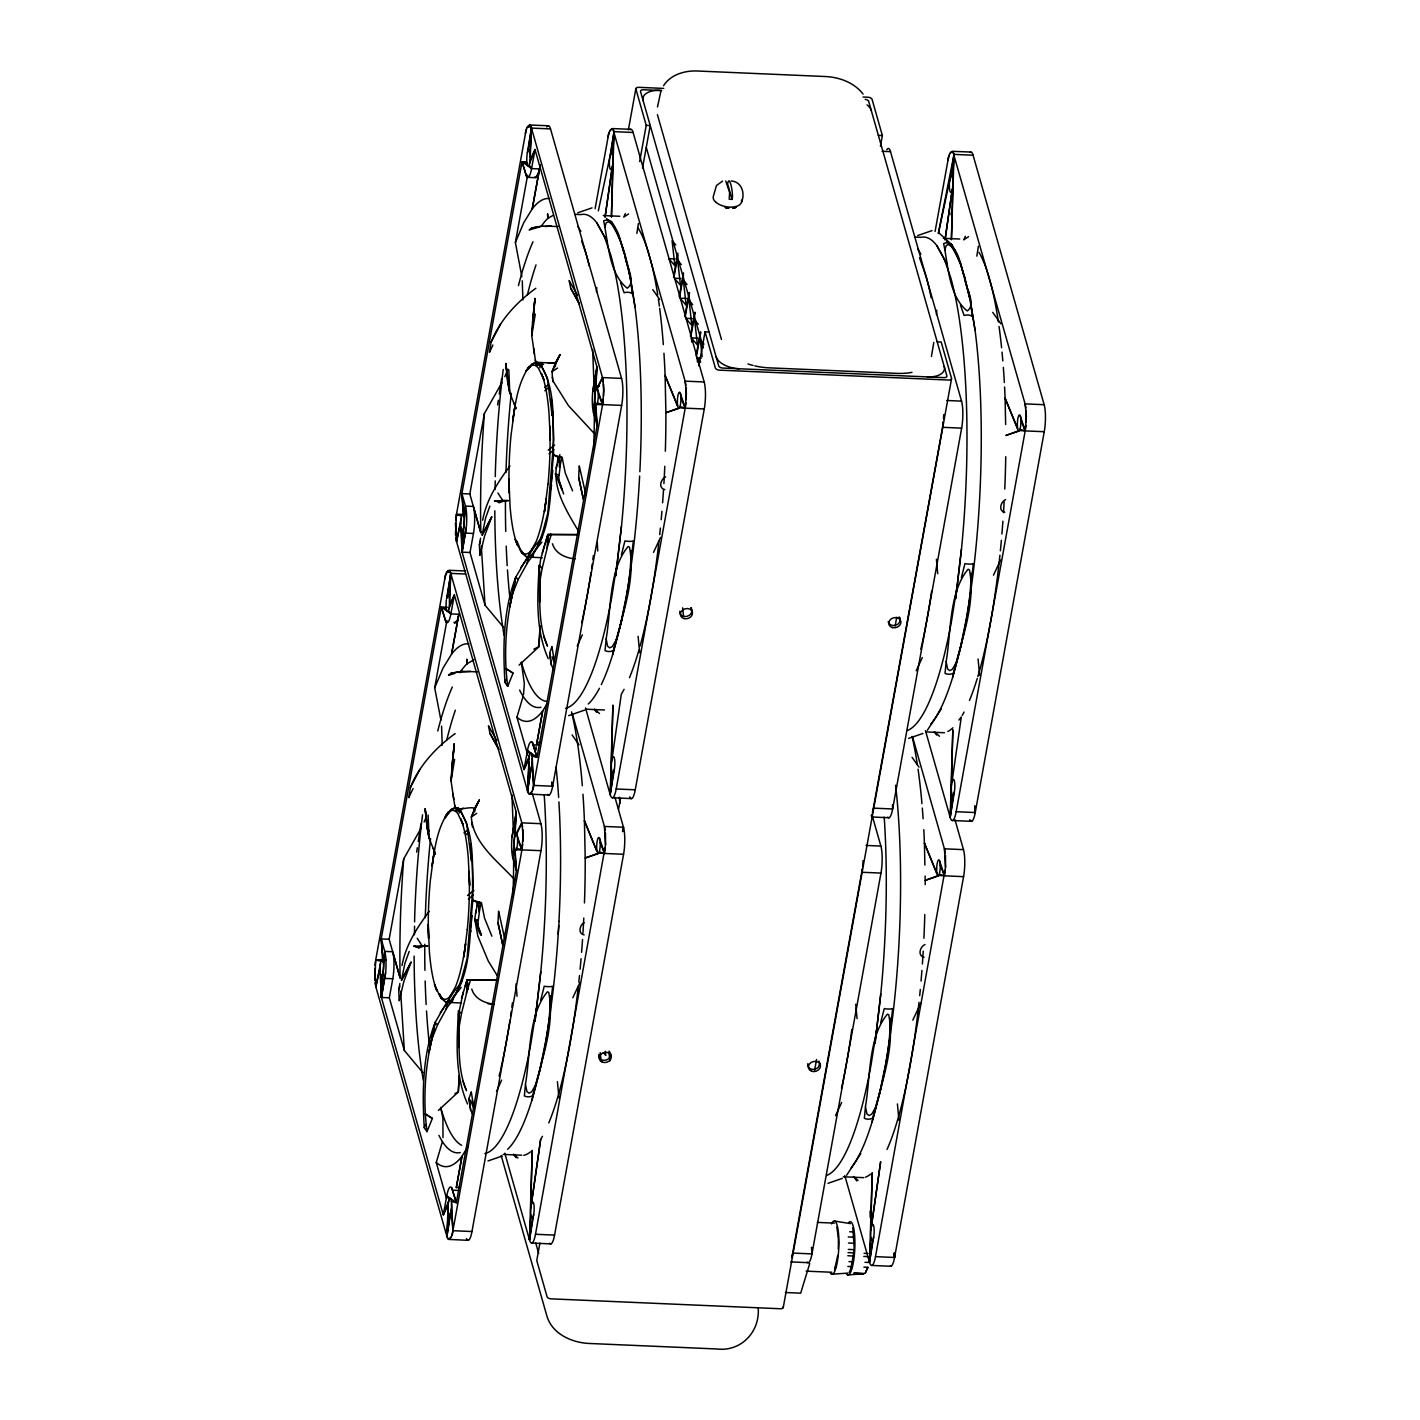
<?xml version="1.0" encoding="UTF-8"?>
<svg xmlns="http://www.w3.org/2000/svg" width="1420" height="1420" viewBox="0 0 1420 1420"><rect width="100%" height="100%" fill="white"/><g stroke="black" fill="none" stroke-linecap="round" stroke-linejoin="round"><path stroke-width="1.5" d="M463.257 992.101L458.642 1013.898A89.336 19.046 -87.5 0 0 459.033 1023.341C459.192 1045.83 457.542 1069.508 466.47 1090.702M578.188 534.595L547.854 534.506L540.647 559.231L539.334 568.603A89.336 19.046 -87.5 0 0 539.724 578.029C539.866 600.518 538.233 624.214 547.161 645.408M525.453 1084.294C530.476 1055.326 528.116 1014.625 547.428 991.817L548.741 992.385C555.397 1026.145 540.789 1062.284 532.855 1095.459A7.331 5.289 15.7 0 1 524.37 1095.956L525.453 1084.294L526.944 1091.572L529.057 1093.169L531.719 1091.767L535.802 1084.738M606.145 638.982C611.168 610.032 608.807 569.313 628.119 546.522L629.433 547.091C636.071 580.833 621.481 616.99 613.547 650.165A7.331 5.289 15.7 0 1 605.044 650.662L606.145 638.982L607.618 646.26L609.748 647.875L612.41 646.473L616.493 639.426M865.454 1106.659C870.478 1077.691 868.117 1036.99 887.429 1014.182L888.742 1014.75C895.399 1048.51 880.79 1084.667 872.856 1117.842A7.331 5.289 15.7 0 1 864.372 1118.321L865.454 1106.659L866.928 1113.937L869.058 1115.534L871.72 1114.15L875.803 1107.103M946.128 661.72C951.151 632.77 948.791 592.051 968.103 569.26L969.416 569.828C976.072 603.571 961.464 639.728 953.53 672.903A7.331 5.289 15.7 0 1 945.045 673.399L946.128 661.72L947.619 668.997L949.731 670.613L952.394 669.21L956.476 662.164M446.288 608.31L441.336 607.068L381.199 938.922L383.364 962.636A8.13 1.739 -87.5 0 0 382.583 959.884L382.051 959.601A8.13 1.739 -87.5 0 0 380.968 961.375L380.524 963.275A8.13 1.739 -87.5 0 0 380.045 968.12L380.045 970.606M414.427 934.733L414.551 926.177M414.604 921.917L414.658 917.639A247.364 52.753 -87.5 0 1 422.556 814.76M525.986 161.933L522.028 161.756L461.891 493.627L464.038 517.324A8.13 1.739 -87.5 0 0 463.257 514.572L462.725 514.306A8.13 1.739 -87.5 0 0 461.66 516.081L461.216 517.963A8.13 1.739 -87.5 0 0 460.737 522.808L460.737 525.311M495.118 489.438L495.225 480.883M495.296 476.605L495.349 472.328A247.364 52.753 -87.5 0 1 503.23 369.466M531.595 1203.752A8.13 1.739 -87.5 0 1 534.115 1206.414A8.13 1.739 -87.5 0 1 532.535 1217.934A8.13 1.739 -87.5 0 1 530.672 1210.479L532.216 1150.378L529.5 1239.908A19.525 4.171 -87.5 0 0 535.5 1234.282L605.523 844.882L604.423 826.44L572.509 714.384M611.434 216.763L614.043 131.652C611.967 124.001 607.742 133.924 608.044 137.296L595.104 208.687M612.286 758.44A8.13 1.739 -87.5 0 1 614.807 761.12A8.13 1.739 -87.5 0 1 613.227 772.64A8.13 1.739 -87.5 0 1 611.346 765.167L612.908 705.083L610.192 794.614A19.525 4.171 -87.5 0 0 616.191 788.987L685.203 408.161L686.392 393.482L685.115 381.146L612.961 129.149M838.457 1242.695L838.279 1249.103M850.58 1270.35L854.308 1249.671L852.834 1227.75M871.596 1226.117A8.13 1.739 -87.5 0 1 874.116 1228.797A8.13 1.739 -87.5 0 1 872.537 1240.317A8.13 1.739 -87.5 0 1 870.673 1232.844L872.217 1172.76L869.501 1262.274A19.525 4.171 -87.5 0 0 875.501 1256.647L945.525 867.247L944.424 848.805L912.51 736.749M951.418 239.501L954.027 154.389C951.95 146.739 947.744 156.661 948.028 160.034L935.088 231.424M952.944 151.887L1025.098 403.883L1026.394 416.22L1025.187 430.899L956.175 811.725A19.525 4.171 -87.5 0 1 950.175 817.352L952.838 730.04M611.434 216.887L612.89 161.099A8.13 1.739 -87.5 0 0 612.038 153.839A8.13 1.739 -87.5 0 0 610.067 156.023L598.335 210.87M951.435 239.625L952.873 183.837A8.13 1.739 -87.5 0 0 952.021 176.577A8.13 1.739 -87.5 0 0 950.069 178.76L938.442 232.986M952.838 729.969L951.347 787.905A8.13 1.739 -87.5 0 0 953.21 795.378A8.13 1.739 -87.5 0 0 954.79 783.858A8.13 1.739 -87.5 0 0 952.27 781.178M374.738 968.422L375.839 986.865L446.909 1236.341C448.986 1244.009 453.211 1234.069 452.909 1230.714L521.921 849.888L523.11 835.208L521.832 822.872L450.761 573.396C448.667 565.728 444.46 575.668 444.762 579.023L375.75 959.849L374.773 980.226M455.429 523.128L456.53 541.553L527.583 791.047C529.678 798.697 533.884 788.774 533.601 785.402L602.595 404.576L603.802 389.914L602.506 377.578L531.453 128.084C529.358 120.434 525.151 130.356 525.435 133.711L456.441 514.537L455.465 534.932M522.933 841.314L522.879 829.511M603.606 396.002L603.571 384.199M605.523 844.882L605.488 833.078M686.215 399.588L686.179 387.767M943.732 414.675L943.59 418.74L943.75 415.687M945.525 867.247L945.489 855.443M1026.198 422.326L1026.163 410.504M442.223 745.251L441.584 726.117M421.403 827.647L403.724 858.851A261.688 55.806 -87.5 0 0 400.12 978.007L389.151 939.277L381.199 938.922L384.749 951.4L383.471 963.683A8.13 1.739 -87.5 0 1 382.37 974.777A8.13 1.739 -87.5 0 1 380.116 971.759L381.394 997.461L443.324 1214.863L446.767 1195.818L456.335 1202.669L451.684 1187.688A19.525 4.171 -87.5 0 0 446.767 1195.818L449.252 1199.456A8.13 1.739 -87.5 0 1 451.382 1201.427L456.335 1202.669L516.472 870.797L512.904 858.337L514.2 846.036A8.13 1.739 -87.5 0 1 515.034 835.67L516.276 812.275L454.347 594.873L448.667 609.553A8.13 1.739 -87.5 0 0 449.43 605.346L450.761 573.396L449.678 570.893M447.992 1238.843L446.909 1236.341L448.223 1204.373A8.13 1.739 -87.5 0 1 448.986 1200.166L443.324 1214.863L448.223 1204.373M522.915 299.957L522.276 280.823M502.094 382.353L484.397 413.539A261.688 55.806 -87.5 0 0 480.812 532.713L469.825 493.965L461.891 493.627L465.441 506.106L464.162 518.389A8.13 1.739 -87.5 0 1 463.062 529.482A8.13 1.739 -87.5 0 1 460.808 526.465L462.086 552.149L524.015 769.569L527.459 750.523L537.009 757.357L532.376 742.376A19.525 4.171 -87.5 0 0 527.459 750.523L529.926 754.162A8.13 1.739 -87.5 0 1 532.074 756.115L537.009 757.357L597.145 425.503L593.596 413.025L594.873 400.742A8.13 1.739 -87.5 0 1 595.726 390.376L596.95 366.981L535.02 149.561L529.358 164.258A8.13 1.739 -87.5 0 0 530.121 160.052L531.453 128.084L530.352 125.581M528.684 793.549L527.583 791.047L528.914 759.079A8.13 1.739 -87.5 0 1 529.678 754.872L524.015 769.569L528.914 759.079M454.595 759.469L451.045 780.893A89.336 19.046 -87.5 0 0 451.88 767.474L454.276 743.778L451.045 780.893L453.779 799.389M535.287 314.175L531.737 335.599A89.336 19.046 -87.5 0 0 532.571 322.18L534.967 298.484L531.737 335.599L534.452 354.095M439.277 993.84L440.768 997.514L445.614 1001.97L448.862 1002.431C472.984 976.765 468.689 933.331 472.896 900.28C471.334 869.998 476.942 833.753 458.145 808.015L454.897 807.554L451.578 809.489L448.258 813.784M517.004 541.18L521.442 552.22L526.305 556.675L529.553 557.137C553.676 531.453 549.38 488.018 553.587 454.986C552.025 424.686 557.616 388.459 538.837 362.721L535.588 362.26L532.251 364.195L528.932 368.472M863.076 860.626L862.685 866.679M550.428 995.828C549.966 1031.293 541.481 1066.065 531.932 1100.056A247.364 52.753 -87.5 0 1 507.597 1149.312M631.119 550.516C630.658 585.998 622.173 620.771 612.606 654.762A247.364 52.753 -87.5 0 1 601.281 684.635M890.429 1018.193C889.967 1053.676 881.483 1088.43 871.933 1122.421A247.364 52.753 -87.5 0 1 851.219 1167.755M971.102 573.254C970.641 608.736 962.156 643.509 952.607 677.5A247.364 52.753 -87.5 0 1 930.686 724.253M382.619 974.067L381.394 997.461L389.328 997.798L404.345 1050.481L422.911 1072.704M463.31 528.755L462.086 552.149L470.02 552.504L485.019 605.186L503.603 627.391M449.412 598.122L450.761 573.396L465.582 574.035M451.382 1201.427L451.56 1203.628A8.13 1.739 -87.5 0 1 451.4 1208.651L446.909 1236.341L448.258 1211.597M530.104 152.827L531.453 128.084L550.516 128.918L621.569 378.394A19.525 4.171 -87.5 0 1 621.658 405.41L552.646 786.236A19.525 4.171 -87.5 0 1 547.729 794.366M532.074 756.115L532.251 758.333A8.13 1.739 -87.5 0 1 532.092 763.339L527.583 791.047L528.932 766.303M530.849 1215.165L529.5 1239.908L504.81 1153.217M612.694 156.395L614.043 131.652L633.107 132.486L704.178 381.962A19.525 4.171 -87.5 0 1 704.267 408.978L635.255 789.804A19.525 4.171 -87.5 0 1 629.77 796.904M611.541 769.871L610.192 794.614L585.501 707.923M870.851 1237.548L869.501 1262.274L844.811 1175.6M952.678 179.133L954.027 154.389L973.091 155.224L1044.161 404.7A19.525 4.171 -87.5 0 1 1044.25 431.715L975.238 812.542A19.525 4.171 -87.5 0 1 969.754 819.642M951.524 792.609L950.175 817.352L925.485 730.661M458.571 1010.685L458.962 1047.552L459.228 1026.376L461.482 1013.525L458.571 1010.685C456.654 1041.801 454.613 1074.745 467.535 1103.979M459.317 1075.331L458.323 1091.98L438.407 1110.405M539.245 565.373L539.635 602.257L539.902 581.082L542.174 568.231L539.245 565.373C537.346 596.506 535.304 629.45 548.226 658.685M540.292 625.634L539.014 646.668L519.099 665.11M497.976 922.663L502.662 944.584L497.976 922.663A234.353 49.984 -87.5 0 0 498.58 911.178L504.721 938.691M578.668 477.368L583.354 499.29L578.668 477.368A234.353 49.984 -87.5 0 0 579.253 465.884L586.016 495.403M384.749 951.4L381.394 997.461L385.601 972.842A19.525 4.171 -87.5 0 0 384.749 951.4L392.701 951.737L400.12 978.007M465.441 506.106L462.086 552.149L466.292 527.548A19.525 4.171 -87.5 0 0 465.441 506.106L473.375 506.443L480.812 532.713M459.086 1076.555L458.323 1091.98L454.897 1093.631M516.276 812.275L512.904 858.337A19.525 4.171 -87.5 0 1 512.052 836.877L516.276 812.275L512.052 836.877M538.854 644.005L539.76 631.243M596.95 366.981L593.596 413.025A19.525 4.171 -87.5 0 1 592.743 391.583L596.95 366.981L592.743 391.583M558.184 934.182L559.107 921.385M491.87 936.17L484.575 918.225L481.433 902.712L472.896 900.28C487.486 905.605 471.369 925.396 481.398 935.23L474.706 919.237L476.126 910.238M572.562 490.876L565.249 472.931L562.125 457.417L553.587 454.986L558.433 457.258L560.297 465.653L558.61 478.966L563.616 493.947M442.987 1137.597L442.916 1118.108L440.626 1107.387A240.85 51.368 -87.5 0 0 461.66 1145.301M523.519 694.469L524.335 683.57L521.317 662.075A240.85 51.368 -87.5 0 0 546.327 701.32M596.471 291.899L596.791 287.532M636.852 233.412L638.414 223.455M936.455 314.636L936.774 310.27M976.836 256.15L978.398 246.192M853.775 1256.096L847.793 1255.724M451.88 767.474L454.276 743.778M532.571 322.18L534.967 298.484M933.792 342.433L931.431 356.455M604.796 227.36L606.269 222.674L608.346 221.822C620.398 227.466 620.256 244.737 624.96 255.334C624.977 264.333 637.012 281.267 627.267 288.224C608.63 273.226 608.452 243.193 603.642 220.845A7.331 6.816 -31.3 0 1 612.144 222.319L615.197 227.803M944.779 250.097L946.252 245.411L948.347 244.559C960.381 250.204 960.24 267.475 964.943 278.071C964.961 287.071 977.013 304.004 967.251 310.962C948.613 295.964 948.436 265.93 943.625 243.583A7.331 6.816 -31.3 0 1 952.145 245.056L955.181 250.559M471.972 856.562L473.108 885.086L467.109 958.464L461.961 977.634L456.885 991.976L452.199 1000.496L445.898 1002.254L440.768 997.514L442.525 999.13L439.65 993.964M552.664 411.25L553.8 439.792L547.8 513.153L542.653 532.34L537.559 546.664L532.873 555.202L526.589 556.959L521.442 552.22L523.217 553.835L521.3 550.374M540.789 971.67L535.038 1021.086L540.789 971.67A247.364 52.753 -87.5 0 0 544.197 794.703M551.031 1000.709L552.664 986.208A7.331 2.183 6.4 0 1 544.25 986.208L540.683 1000.248M621.463 526.376L615.712 575.774L621.463 526.376A247.364 52.753 -87.5 0 0 610.671 254.712L604.174 236.075L596.915 222.993A247.364 52.753 -87.5 0 0 580.833 214.597L574.674 214.331M631.705 555.397L633.356 540.913A7.331 2.183 6.4 0 1 624.942 540.896L621.374 554.954M880.773 994.035L875.022 1043.451L880.773 994.035A247.364 52.753 -87.5 0 0 884.198 817.068M891.032 1023.074L892.665 1008.573A7.331 2.183 6.4 0 1 884.252 1008.573L880.684 1022.631M961.464 549.114L955.695 598.512L961.464 549.114A247.364 52.753 -87.5 0 0 950.654 277.45L944.158 258.813L936.898 245.731A247.364 52.753 -87.5 0 0 920.817 237.335L914.657 237.069M971.706 578.135L973.339 563.651A7.331 2.183 6.4 0 1 964.925 563.634L961.358 577.691M612.588 164.826L612.73 163.62M530.832 1207.941L530.973 1206.751M611.523 762.647L611.665 761.439M952.571 187.564L952.713 186.357M870.833 1230.323L870.975 1229.117M951.506 785.384L951.648 784.177M579.147 532.322C567.467 512.371 552.007 489.101 556.8 464.943M472.168 915.581L469.612 935.443L470.943 930.615M552.841 470.286L550.303 490.148L551.617 485.32M852.941 1261.865L848.965 1261.581M732.01 199.386C733.856 195.41 729.507 172.796 727.608 183.908L732.01 199.386L729.223 199.226L729.596 192.321L725.744 180.997M374.986 965.405L375.75 959.849L382.051 959.601M455.678 520.11L456.441 514.537L462.725 514.306M522.684 844.314L521.921 849.888L515.087 849.852A8.13 1.739 -87.5 0 1 514.306 847.101L516.472 870.797L515.087 849.852M603.358 399.02L602.595 404.576L595.779 404.558A8.13 1.739 -87.5 0 1 594.998 401.789L597.145 425.503L595.779 404.558M605.275 847.882L604.512 853.455L597.447 852.994M685.966 402.588L685.203 408.161L678.139 407.682M862.419 868.543L791.845 1257.605L792.91 1253.079L811.974 1253.895L880.968 873.087A19.525 4.171 -87.5 0 0 880.879 846.072L872.448 816.465M945.276 870.265L944.513 875.821L937.448 875.359M1025.95 425.325L1025.187 430.899L1018.122 430.42M605.062 217.118L612.41 165.945L605.097 216.869M540.629 1139.514L531.151 1205.633L540.629 1139.514A247.364 52.753 -87.5 0 0 542.458 1136.319M945.045 239.856L952.394 188.682L945.081 239.607M447.548 595.619L450.761 573.396L446.572 598.761A8.13 1.739 -87.5 0 1 448.631 595.37A8.13 1.739 -87.5 0 1 449.59 602.826M528.222 150.325L531.453 128.084L527.264 153.466A8.13 1.739 -87.5 0 1 529.305 150.076A8.13 1.739 -87.5 0 1 530.281 157.531M432.692 1036.99L437.52 1024.885L435.106 1022.435C422.379 1055.77 422.184 1092.477 424.243 1127.64L424.793 1128.509A234.353 49.984 -87.5 0 0 427.029 1131.651C422.805 1099.08 425.006 1065.728 433.135 1033.955A89.336 19.046 -87.5 0 1 435.106 1022.435C443.306 1008.644 450.477 994.586 461.252 982.906M513.365 591.678L518.193 579.591L515.779 577.123C503.07 610.458 502.875 647.165 504.934 682.346L505.484 683.215A234.353 49.984 -87.5 0 0 507.721 686.339C503.497 653.768 505.697 620.433 513.809 588.643A89.336 19.046 -87.5 0 1 515.779 577.123C523.998 563.332 531.151 549.274 541.943 537.612M446.909 1236.341L450.122 1214.118M610.831 153.892L614.043 131.652L609.872 157.034A8.13 1.739 -87.5 0 0 609.712 167.507A8.13 1.739 -87.5 0 0 611.967 167.826M527.583 791.047L530.814 768.806M532.713 1217.685L529.5 1239.908L533.689 1214.544M613.404 772.391L610.192 794.614L614.381 769.232M950.814 176.63L954.027 154.389L938.318 233.608M837.764 1255.404L834.569 1269.657L835.847 1266.036M872.714 1240.051L869.501 1262.274L873.691 1236.909M953.388 795.129L950.175 817.352L954.364 791.969M416.646 852.106L417.302 847.758M418.261 841.492L420.941 823.831M497.621 404.948L498.313 400.28M499.272 393.997L501.633 378.536M598.778 1054.403L598.796 1057.048A6.159 5.059 -15.9 0 0 606.251 1059.994A6.159 5.059 -15.9 0 0 610.511 1053.338M536.476 1008.182L531.098 1042.191A247.364 52.753 -87.5 0 1 484.877 1153.608M617.167 562.87L611.772 596.879A247.364 52.753 -87.5 0 1 565.568 708.314M862.33 869.572L861.904 872.253L880.968 873.087M876.477 1030.547L871.099 1064.556A247.364 52.753 -87.5 0 1 826.564 1175.476M957.151 585.608L951.773 619.617A247.364 52.753 -87.5 0 1 907.238 730.554M849.213 1272.391L851.876 1266.64L847.864 1266.462M867.886 1267.332L865.206 1273.154L867.886 1267.332L863.875 1267.155M413.078 788.526L408.783 797.614A234.353 49.984 -87.5 0 1 410.38 787.532C419.113 765.646 436.117 747.328 455.146 733.59M492.9 345.042L489.474 352.32A234.353 49.984 -87.5 0 1 491.072 342.238C499.787 320.352 516.791 302.016 535.837 288.278M385.601 972.842L381.394 997.461L380.773 975.132M466.292 527.548L462.086 552.149L461.464 529.837M389.151 939.277L403.724 858.851M440.91 720.064L434.697 687.83L446.909 620.451M469.825 493.965L484.397 413.539M521.868 276.722L515.389 242.536L527.601 175.157M446.395 599.879A8.13 1.739 -87.5 0 0 447.069 611.061L441.336 607.068L445.969 622.049A19.525 4.171 -87.5 0 0 450.885 613.901L454.347 594.873L449.43 605.346M526.962 163.016L522.028 161.756L526.66 176.737A19.525 4.171 -87.5 0 0 531.577 168.607L535.02 149.561L530.121 160.052M389.328 997.798L392.79 978.753A19.525 4.171 -87.5 0 0 393.145 953.619M450.885 613.901L448.418 610.28A8.13 1.739 -87.5 0 1 447.318 611.292L450.885 613.901L458.837 614.256L451.578 654.087L442.987 668.181L434.697 687.83M470.02 552.504L473.464 533.458A19.525 4.171 -87.5 0 0 473.818 508.324M540.292 164.72L532.269 208.793L523.66 222.869L515.389 242.536M531.577 168.607L529.11 164.968A8.13 1.739 -87.5 0 1 528.009 165.998L531.577 168.607L539.529 168.945L532.269 208.793A261.688 55.806 -87.5 0 1 549.629 198.534M628.368 129.948L635.876 88.537M639.657 161.56L646.224 125.35L636 89.424A3.621 1.917 10.3 0 1 639.355 87.365L663.726 88.413M456.335 1187.51L461.961 1156.324L468.422 1145.763M536.653 744.275L542.653 711.029L546.948 703.983M642.514 168.128L650.218 125.528L646.224 125.35M657.495 106.961L661.081 90.312M466.47 1238.63A19.525 4.171 -87.5 0 0 471.972 1231.531L540.984 850.704A19.525 4.171 -87.5 0 0 540.896 823.689L532.465 794.099M673.559 277.024L677.908 253.079M673.967 277.095L677.908 255.334M679.186 296.78L683.535 272.835M679.594 296.851L683.535 275.089M684.813 316.536L689.161 292.591M685.221 316.607L689.57 292.68M690.439 336.291L694.788 312.347M691.238 334.197L695.197 312.435M696.066 356.047L700.415 332.102M696.865 353.953L700.823 332.191M539.919 1243.121L536.76 1260.534L547.002 1296.46A3.621 1.917 10.3 0 0 551.634 1298.874L779.775 1308.725A3.621 1.917 10.3 0 0 783.148 1306.666M618.534 809.276L620.504 798.413M698.871 365.898L705.048 331.818L709.059 331.996M741.559 202.101C745.251 193.51 741.95 181.76 731.229 180.961M549.647 1243.245A19.525 4.171 -87.5 0 0 554.563 1235.098L623.575 854.272A19.525 4.171 -87.5 0 0 623.486 827.256L614.984 797.419M880.435 146.207L882.37 135.557L872.146 99.631A3.621 1.917 10.3 0 0 867.496 97.217L863.058 97.021M951.009 214.633L951.79 210.284M758.227 1307.891C760.055 1332.138 740.814 1352.035 716.621 1348.965L589.193 1343.462C572.047 1342.734 552.611 1334.161 547.073 1316.642L501.171 1155.525M814.601 1070.396L816.571 1059.497M895.115 626.042L896.694 617.327M783.254 1307.554L951.542 378.838M886.808 149.721A19.525 4.171 -87.5 0 1 890.5 151.656L961.553 401.132A19.525 4.171 -87.5 0 1 961.642 428.148L892.647 808.974A19.525 4.171 -87.5 0 1 887.731 817.103M954.985 819.784L963.488 849.639A19.525 4.171 -87.5 0 1 963.577 876.655L894.564 1257.481A19.525 4.171 -87.5 0 1 890.269 1266.178M458.837 614.256L451.578 654.087A261.688 55.806 -87.5 0 1 468.937 643.828M536.156 746.672L535.393 750.86L535.908 748.447M536.92 742.482L542.653 711.029A261.688 55.806 -87.5 0 1 516.933 717.224L527.743 755.156M456.246 1187.777L461.961 1156.324A261.688 55.806 -87.5 0 1 436.26 1162.519L446.466 1198.338M455.731 537.452L456.53 541.553L461.216 517.963M375.04 982.746L375.839 986.865L380.524 963.275M622.634 831.552L623.486 827.256L604.423 826.44L605.222 830.54M480.563 538.198L479.41 544.818A234.353 49.984 -87.5 0 0 479.924 555.415L484.61 535.908L491.746 516.88L482.143 535.056L485.604 517.981L489.882 506.141M399.872 983.51L398.736 990.13A234.353 49.984 -87.5 0 0 399.233 1000.727L403.937 981.202L411.072 962.192L401.469 980.35L404.913 963.275L409.208 951.435M556.196 468.298L558.433 457.258L562.125 457.417M475.505 913.61L477.759 902.552L481.433 902.712M515.779 577.123L509.585 607.139L513.809 588.643M435.106 1022.435L428.893 1052.433L433.135 1033.955M619.741 628.172L626.078 597.5A247.364 52.753 -87.5 0 0 639.639 476.002M539.05 1073.484L545.386 1042.795A247.364 52.753 -87.5 0 0 558.717 925.609M612.038 759.309L611.842 760.321L621.303 694.22A247.364 52.753 -87.5 0 0 624.072 689.321M959.725 650.91L966.061 620.238A247.364 52.753 -87.5 0 0 975.043 330.043L970.517 301.803M879.051 1095.85L885.388 1065.178A247.364 52.753 -87.5 0 0 895.612 785.26M952.039 782.047L951.826 783.059L961.305 716.958L958.89 720.064M523.11 696.332L516.933 717.224M442.419 1141.644L436.26 1162.519M557.545 461.269L558.415 457.329L560.119 465.6M476.872 906.563L477.741 902.641L479.019 908.818L477.741 902.641M542.174 568.231L547.25 547.942L547.818 534.612L548.617 542.298L547.854 534.506L577.976 534.648M461.482 1013.525L466.577 993.237L467.162 979.8L497.515 979.889M456.53 541.553L460.737 522.808M375.839 986.865L380.045 968.12M622.546 831.428L623.486 827.256M525.435 133.711L526.5 129.202M444.762 579.023L445.827 574.496M608.044 137.296L609.109 132.77M532.535 789.928L533.601 785.402L532.251 758.333M451.844 1235.222L452.909 1230.714L451.56 1203.628M948.028 160.034L949.093 155.508M507.721 686.339L513.064 673.115L505.91 668.589L513.064 673.115M427.029 1131.651L432.372 1118.41L425.219 1113.883L432.372 1118.41M530.512 551.155L526.838 563.935L518.193 579.591M449.82 996.467L446.146 1009.23L437.52 1024.885M612.606 654.762L622.137 618.605M531.932 1100.056L541.446 1063.899M952.607 677.5L962.121 641.343M871.933 1122.421L881.447 1086.282M539.014 171.376L535.872 177.748L527.281 177.322M458.341 616.67C457.737 618.481 456.778 624.569 453.921 622.386M479.41 544.818L480.51 540.736M398.736 990.13L399.836 986.048M482.676 520.199C486.368 499.858 497.763 482.267 509.957 465.991M402.002 965.511C405.676 945.152 417.089 927.562 429.266 911.285M542.209 553.019L547.854 534.506M461.518 998.313L467.162 979.8L497.284 979.942M809.737 1263.516L800.685 1293.176L785.402 1292.502M557.439 368.082L552.043 371.685A89.336 19.046 -87.5 0 0 554.759 364.336L559.995 354.734L552.043 371.685L552.593 379.175M476.747 813.376L471.351 816.979A89.336 19.046 -87.5 0 0 474.085 809.648L479.303 800.046L471.351 816.979C472.896 843.32 498.526 861.762 514.839 879.885M465.139 985.959L467.127 979.906L468.138 989.527L467.162 979.8M595.726 390.376L602.506 377.578L621.569 378.394M515.034 835.67L521.832 822.872L540.896 823.689M850.598 1270.261L851.858 1266.729M554.581 662.821L551.918 646.49A234.353 49.984 -87.5 0 1 549.647 653.182L551.368 664.879L553.711 669.867M473.907 1108.132L471.245 1091.803A234.353 49.984 -87.5 0 1 468.973 1098.494L470.677 1110.174L473.02 1115.161M504.934 682.346L506.248 679.204M424.243 1127.64L425.574 1124.498M504.846 376.673L507.969 369.236M424.154 821.967L426.515 816.393M582.324 634.829L577.212 646.082M653.502 552.433L660.566 537.346M501.633 1080.123L496.538 1091.394M572.828 997.727L579.892 982.658M922.308 657.566L916.219 670.737M993.485 575.171L1000.567 560.083M841.634 1102.506L835.546 1115.676M912.811 1020.11L920.87 1003.106M542.476 535.766L537.559 546.664L539.422 544.375M461.802 981.06L456.885 991.976L458.731 989.687M596.258 389.098A8.13 1.739 -87.5 0 1 597.341 388.867L602.506 377.578L603.305 381.678M515.566 834.41A8.13 1.739 -87.5 0 1 516.649 834.161L521.832 822.872L522.631 826.972M482.143 535.056L491.746 516.88M401.469 980.35L411.072 962.192M871.259 815.701L871.898 814.388M491.072 342.238L500.514 324.15M410.38 787.532L419.823 769.445M554.759 364.336L559.995 354.734M474.085 809.648L479.303 800.046M537.843 175.192L536.529 177.358L534.612 177.092M609.712 131.048L612.34 128.581L630.746 129.309M457.151 620.504L454.542 622.954M531.914 791.65L529.287 794.117L549.007 795.022M949.714 153.786L952.323 151.319L970.747 152.046M451.24 1236.962L448.613 1239.411L468.316 1240.334M663.53 85.75C670.755 74.337 685.31 70.29 698.161 71.035L825.588 76.538C839.628 77.248 854.308 82.644 863.076 94.093M528.187 369.306L531.471 364.265L536.973 362.366L542.103 367.105L547.357 378.093L552.185 415.776L551.333 398.612M445.312 817.955L450.779 809.56L456.281 807.66L461.429 812.4L466.665 823.387L471.493 861.07L470.659 843.906M927.331 730.288L941.424 708.686M846.657 1175.227L860.751 1153.626M534.097 551.723L541.854 542.103M520.927 567.45L529.465 555.575L533.139 555.735M440.236 1012.762L448.773 1000.869L452.465 1001.029L453.406 997.018L461.163 987.397M625.386 213.568L623.717 217.118L628.581 213.941M965.369 236.306L963.701 239.856L968.564 236.678M508.005 500.426L494.533 500.887L499.733 502.059A89.336 19.046 -87.5 0 1 501.934 500.585L508.378 500.745M427.331 945.738L413.841 946.181L419.042 947.371A89.336 19.046 -87.5 0 1 421.243 945.897L427.686 946.039M547.57 536.795L550.783 534.08M549.061 453.867L553.995 449.749M468.369 899.179L473.304 895.061M544.818 390.748L549.345 387.074M465.653 834.836L468.671 832.368M584.064 922.769C579.573 925.183 577.816 933.703 584.117 934.893M548.226 450.158L554.581 445.135M467.553 895.47L473.889 890.447M544.659 387.589L547.942 385.068M463.967 832.901L467.251 830.363M501.934 500.585L499.733 502.059L494.533 500.887M421.243 945.897L419.042 947.371L413.841 946.181M665.678 476.854C660.673 478.948 657.992 488.16 664.791 489.598M1005.662 499.591C1000.656 501.686 997.994 510.898 1004.774 512.336M924.988 944.531C919.982 946.625 917.302 955.82 924.101 957.257M539.334 227.005L529.181 229.969A234.353 49.984 -87.5 0 1 531.683 227.999L542.564 226.046L558.237 226.525M454.595 673.488L448.489 675.281A234.353 49.984 -87.5 0 1 450.992 673.293L461.891 671.341L477.546 671.82M552.841 215.503L547.783 218.431A247.364 52.753 -87.5 0 0 541.765 225.602M473.836 659.821L467.109 663.743A247.364 52.753 -87.5 0 0 459.885 672.707M533.867 649.171L539.014 646.668L538.393 645.567M499.006 502.804L504.899 500.674M418.314 948.116L424.207 945.969M722.567 181.103L716.496 185.47L713.319 196.439A14.377 7.774 6 0 0 716.106 202.439M584.738 710.071L568.674 715.644M678.37 408.126L665.891 412.723A247.364 52.753 -87.5 0 1 665.341 451.187M1018.371 430.863L1005.875 435.461L1018.885 431.13A8.13 1.739 -87.5 0 0 1020.909 420.941A8.13 1.739 -87.5 0 0 1018.655 415.758A8.13 1.739 -87.5 0 0 1017.572 428.112M597.696 853.42L585.2 858.017A247.364 52.753 -87.5 0 1 584.454 902.942M937.679 875.785L925.201 880.382A247.364 52.753 -87.5 0 1 925.201 884.607M577.691 212.822L592.034 207.87M917.675 235.56L932.017 230.608M908.658 738.382L923 733.448M487.983 1160.956L502.325 1156.004M827.984 1183.321L842.326 1178.387M543.523 364.354L536.21 365.419L535.34 359.846M536.21 365.419L542.085 363.502L536.21 365.419L533.565 348.095M459.192 810.891C445.756 811.725 473.57 805.814 473.854 808.441M455.5 810.625L463.364 808.158M530.938 126.611L527.122 127.48L529.749 125.013L548.155 125.741M450.246 571.923L446.43 572.775L449.057 570.308L465.423 570.964M531.683 227.999L542.564 226.046M450.992 673.293L461.891 671.341M545.298 226.525L551.262 226.046M458.66 672.299L470.57 671.341M831.694 1274.255L847.811 1273.101M847.704 1274.947L863.822 1273.793M612.553 797.774L631.616 798.608M952.536 820.511L971.599 821.346M531.861 1243.068L550.924 1243.902M871.862 1265.451L890.926 1266.267M548.244 362.97L554.528 363.13L535.588 362.26M817.334 1222.407L834.41 1223.117M661.613 90.543L643.988 89.779A3.621 1.917 10.3 0 0 640.633 91.856L718.644 365.668A3.621 1.917 10.3 0 0 723.295 368.082L943.43 377.596A3.621 1.917 10.3 0 0 946.785 375.519L868.774 101.707A3.621 1.917 10.3 0 0 865.224 99.347M878.376 135.379L882.37 135.557M882.015 151.283L890.5 151.656M603.34 215.574L619.741 216.284M943.324 238.311L959.743 239.021M675.245 258.937L668.784 258.653L674.873 265.682L672.086 240.725L675.742 244.95M680.819 278.533L674.358 278.249L680.446 285.278L677.659 260.321L681.316 264.546M686.499 298.484L680.038 298.2L686.144 305.229L683.34 280.272L686.996 284.479M692.215 318.613L685.736 318.346L691.842 325.375L689.055 300.401L692.712 304.625M937.2 341.847L941.194 342.025L951.435 377.951A3.621 1.917 10.3 0 1 948.063 380.01L719.922 370.158A3.621 1.917 10.3 0 1 715.289 367.745L705.048 331.818M691.788 342.096L691.327 337.942L697.788 338.208M697.486 362.047L697.025 357.875L701.32 358.071M704.178 381.962L685.115 381.146L685.913 385.246M946.732 400.493L961.553 401.132M1044.161 404.7L1025.098 403.883L1025.897 407.984M593.507 386.009L599.471 386.275M621.658 405.41L602.595 404.576L597.376 403.049M704.267 408.978L685.203 408.161L679.985 406.617M961.642 428.148L942.596 427.313L872.519 812.666L873.584 808.14L892.647 808.974L892.434 804.803M1044.25 431.715L1025.187 430.899L1019.968 429.355M462.796 514.821L456.441 514.537L461.66 516.081M465.529 533.121L473.464 533.458M443.324 607.156L447.3 607.316M586.016 709.201L604.494 709.982M926.018 731.939L944.477 732.738M533.458 744.897L539.422 745.145M551.812 782.207L552.646 786.236L533.601 785.402L532.092 763.339M616.191 788.987L635.255 789.804M956.175 811.725L975.238 812.542L974.936 806.294M866.058 845.433L880.879 846.072M963.488 849.639L944.424 848.805L945.223 852.923M540.984 850.704L521.921 849.888L516.685 848.343M623.575 854.272L604.512 853.455L599.293 851.911M963.577 876.655L944.513 875.821L939.294 874.294M386.346 960.31L375.75 959.849L380.968 961.375M384.838 978.415L392.79 978.753M503.284 1154.407L521.743 1155.206M843.285 1176.772L863.804 1177.659M452.767 1190.191L458.731 1190.439M849.692 1231.761L853.704 1231.921M848.255 1236.962L854.254 1237.228M848.468 1243.015L854.467 1243.281M471.972 1231.531L452.909 1230.714L451.4 1208.651M535.5 1234.282L554.563 1235.098M848.308 1249.405L854.308 1249.671M848.042 1252.618L854.041 1252.884M864.052 1253.31L868.046 1253.487M875.501 1256.647L894.564 1257.481L894.369 1253.31M863.804 1256.416L867.797 1256.593M864.975 1262.291L868.969 1262.451M806.169 1271.149L831.8 1272.249M529.553 557.137L542.316 557.74M871.472 816.961L888.991 817.76M448.862 1002.431L461.624 1003.035M790.798 1261.883L808.317 1262.699M488.001 1003.727L491.835 1004.171M834.516 1221.04L850.42 1223.596M575.1 558.859C565.604 558.078 555.397 553.587 552.433 543.771M494.409 1004.171C484.912 1003.39 474.724 998.881 471.742 989.083M555.38 473.943L556.001 475.185A89.336 19.046 -87.5 0 0 557.936 478.203L562.089 489.935L555.38 473.943L558.77 475.132M497.32 975.771L488.231 960.967L477.865 936.17L474.706 919.237L478.078 920.426M716.106 202.439L718.715 204.178A14.413 7.597 10.3 0 0 734.495 206.823A14.413 7.597 10.3 0 0 741.577 200.096M934.963 732.116L939.49 736.252M594.962 709.379L599.506 713.514M594.022 433.242L568.426 405.605L552.895 380.808M938.815 232.791L952.145 245.056M857.982 1180.375L853.491 1176.541L856.846 1180.961M517.981 1157.992L513.508 1154.176L516.028 1157.673M557.936 478.203L558.61 478.966L556.001 475.185M475.327 920.497A89.336 19.046 -87.5 0 0 477.262 923.497L477.936 924.26L474.706 919.237M698.285 324.221L694.628 319.997L697.433 344.971L691.327 337.942M703.983 344.173L700.326 339.948L702.19 356.597M697.025 357.875L700.681 362.1M603.358 1052.628L605.808 1055.45L605.328 1051.279M936.703 735.098L934.236 732.028M596.719 712.361L594.252 709.29M1000.922 323.866L992.74 312.364M659.661 299.46L652.756 289.627M918.971 767.12L912.066 757.304M578.97 744.754L572.082 734.939M538.837 362.721L542.103 367.105L541.925 365.561M458.145 808.015L461.429 812.4L461.234 810.873M497.905 492.953L502.662 500.355M417.231 938.265L421.971 945.649M917.817 249.21L920.87 254.038M577.833 226.472L580.886 231.3M818.914 1061.042L819.855 1063.491L818.257 1067.307A6.159 5.059 -15.9 0 1 810.962 1069.011A6.159 5.059 -15.9 0 1 807.856 1063.633M577.425 295.165L569.136 280.521A234.353 49.984 -87.5 0 1 570.663 288.136L579.431 304.004L570.663 288.136M496.734 740.477L488.445 725.815A234.353 49.984 -87.5 0 1 489.971 733.43L498.757 749.298L489.971 733.43M936.898 245.731L946.838 263.694L944.158 258.813M596.915 222.993L606.855 240.956L604.174 236.075M597.341 388.867L602.595 404.576L598.299 393.819M516.649 834.161L521.921 849.888L517.608 839.131M509.159 384.394L507.597 381.359L505.822 363.52L509.762 392.861L516.081 408.587L513.987 403.12M429.248 831.215L426.923 826.671L425.148 808.832L429.071 838.155L435.39 853.881M952.713 247.186L960.914 264.315L970.162 299.815M612.73 224.449C626.841 249.814 630.817 279.03 635.042 307.306A247.364 52.753 -87.5 0 1 639.852 471.688M1020.891 420.125L1025.187 430.899L1020.376 416.22M940.218 865.064L944.513 875.821L939.703 861.141M680.89 397.387L685.203 408.161L680.393 393.482M600.216 842.699L604.512 853.455L599.702 838.776M552.043 656.839L553.569 660.886M470.588 1100.127L473.641 1108.204M543.647 636L547.499 646.26M462.955 1081.294L466.044 1089.513M433.313 848.432L435.354 854.041M960.417 304.98L964.109 315.488A7.331 4.81 -8.5 0 1 972.522 316.642L970.819 305.424M620.433 282.243L624.125 292.751A7.331 4.81 -8.5 0 1 632.539 293.904L630.835 282.686M477.262 923.497L481.398 935.23M919.539 257.748L926.035 276.385A247.364 52.753 -87.5 0 1 931.147 297.774M581.703 241.222L586.034 253.648A247.364 52.753 -87.5 0 1 589.211 266.002M899.854 618.073L899.801 621.96L897.866 624.197A6.159 5.059 -15.9 0 1 888.174 621.587M526.66 176.737L522.028 161.756L527.761 165.767A8.13 1.739 -87.5 0 1 527.086 154.585M532.376 742.376L537.009 757.357M441.336 607.068L445.969 622.049M451.684 1187.688L456.335 1202.669M657.424 114.665L721.449 339.416M646.278 147.431L703.379 347.9M535.659 1242.748L538.695 1253.416M551.688 782.367L552.646 786.236M970.02 299.655L964.943 278.071A247.364 52.753 -87.5 0 0 946.536 241.293M630.533 279.065L624.96 255.334A247.364 52.753 -87.5 0 0 606.553 218.556M509.372 390.376A89.336 19.046 -87.5 0 0 508.076 383.471L507.597 381.359L509.762 392.861L508.804 369.75M428.68 835.688A89.336 19.046 -87.5 0 0 427.402 828.783L426.923 826.671L429.071 838.155L428.112 815.044M893.73 1253.452L894.564 1257.481L894.263 1253.061M836.824 1227.057L838.244 1236.536M558.415 457.329L560.101 465.636M552.345 377.099L553.25 382.015M471.653 822.411L472.558 827.31M968.759 291.828L975.043 330.043M628.776 269.09L635.042 307.306M454.648 805.158L455.216 808.797M452.873 793.407L455.181 808.566M532.713 318.808L533.228 322.34M549.647 653.182L551.368 664.879M452.021 764.102L452.554 767.634M468.973 1098.494L470.677 1110.174M979.658 675.441L978.078 659.022M936.419 559.267L937.732 573.716M898.984 1120.362L897.404 1103.961M855.745 1004.206L857.059 1018.637M639.674 652.703L638.095 636.284M558.983 1097.997L557.403 1081.596M516.028 983.794L517.058 996.272M505.822 363.52L508.076 383.471M425.148 808.832L427.402 828.783M691.398 607.795L692.108 614.043M682.612 607.831L683.535 616.156M619.28 797.17L619.972 803.4M608.967 1052.522L609.89 1060.846M600.163 1052.575L601.104 1060.882M485.019 605.186L481.327 545.954M404.345 1050.481L400.635 991.249M974.794 805.921L975.238 812.542M811.512 1247.293L811.974 1253.895A19.525 4.171 -87.5 0 1 807.057 1262.043M461.891 493.627L463.257 514.572M381.199 938.922L382.583 959.884M539.724 578.029L539.902 581.082L539.334 568.603M459.033 1023.341L459.228 1026.376L458.642 1013.898M597.288 542.422L597.731 550.978M811.654 1247.647L811.974 1253.895M592.655 349.568L594.11 387.11A261.688 55.806 -87.5 0 1 594.199 391.387M511.963 794.88L513.33 830.203M838.244 1236.625L838.457 1242.589M870.087 1211.189L870.229 1217.401M1005.644 424.509L1005.094 398.221A247.364 52.753 -87.5 0 0 1004.579 387.003M924.881 865.064L924.42 843.16A247.364 52.753 -87.5 0 0 923.781 829.724M925.112 876.016L925.201 880.382L938.212 876.069A8.13 1.739 -87.5 0 0 940.235 865.88A8.13 1.739 -87.5 0 0 937.981 860.68A8.13 1.739 -87.5 0 0 936.898 873.034M555.415 362.242L555.415 366.537M474.724 807.536L474.724 811.832M608.932 1051.19A6.159 5.059 -15.9 0 1 609.908 1052.149M899.055 616.919A6.159 5.059 -15.9 0 1 899.836 618.019M690.653 607.938A6.159 5.059 -15.9 0 1 687.28 616.262A6.159 5.059 -15.9 0 1 679.772 611.203M754.801 365.881A40.754 21.513 10.3 0 0 768.841 367.833L897.156 373.371A41.002 21.637 10.3 0 0 911.995 372.342M753.079 365.455A40.754 21.513 10.3 0 1 748.02 363.964M735.879 207.498A14.413 7.597 10.3 0 1 732.649 208.065A14.36 7.579 10.3 0 0 735.844 207.462M867.052 104.885A20.501 10.827 10.3 0 1 871.33 110.6M643.189 100.749A20.501 10.827 10.3 0 1 659.998 90.383M739.305 368.774A20.501 10.827 10.3 0 1 716.088 356.686M944.229 366.537A20.501 10.827 10.3 0 1 927.42 376.904M849.018 1222.265A26.678 5.68 -87.5 0 1 854.734 1249.777A26.678 5.68 -87.5 0 1 846.302 1273.669M831.516 1223.898A26.678 5.68 -87.5 0 1 838.865 1245.606A26.678 5.68 -87.5 0 1 830.292 1272.977M531.772 765.664A8.13 1.739 -87.5 0 1 529.731 769.054A8.13 1.739 -87.5 0 1 528.755 761.599M677.588 405.374A8.13 1.739 -87.5 0 1 678.671 393.02A8.13 1.739 -87.5 0 1 680.925 398.203A8.13 1.739 -87.5 0 1 678.902 408.392L665.891 412.723L665.11 375.483A247.364 52.753 -87.5 0 0 663.939 353.26M597.784 389.914A8.13 1.739 -87.5 0 1 598.139 398.842A8.13 1.739 -87.5 0 1 596.311 404.824M599.453 688.256A247.364 52.753 -87.5 0 1 588.288 704.018M594.341 408.765A261.688 55.806 -87.5 0 1 593.702 449.501M593.382 555.539A247.364 52.753 -87.5 0 1 592.832 559.728M592.246 564.006A247.364 52.753 -87.5 0 1 591.607 568.39M590.968 572.739A247.364 52.753 -87.5 0 1 581.721 622.634M540.949 707.249A247.364 52.753 -87.5 0 1 519.614 690.084M504.047 635.166A247.364 52.753 -87.5 0 1 494.817 510.809M518.442 285.651A247.364 52.753 -87.5 0 1 532.997 241.72M510.046 599.4A240.85 51.368 -87.5 0 1 507.472 569.899M507.188 565.657A240.85 51.368 -87.5 0 1 506.212 546.132M505.733 531.417A240.85 51.368 -87.5 0 1 505.449 501.153M505.964 472.416A240.85 51.368 -87.5 0 1 511.235 393.305M527.423 294.81A240.85 51.368 -87.5 0 1 536.014 264.883M537.718 743.317A19.525 4.171 -87.5 0 1 540.31 742.731M546.824 126.984A19.525 4.171 -87.5 0 1 550.516 128.918M637.971 227.821A247.364 52.753 -87.5 0 1 657.726 294.827M658.401 299.247A247.364 52.753 -87.5 0 1 659.359 306.063M659.661 308.371A247.364 52.753 -87.5 0 1 663.335 344.634M664.791 466.275A247.364 52.753 -87.5 0 1 663.903 483.528M663.495 489.953A247.364 52.753 -87.5 0 1 662.607 502.769M661.915 511.271A247.364 52.753 -87.5 0 1 661.188 519.702M660.389 528.062A247.364 52.753 -87.5 0 1 659.714 534.63M659.004 541.162A247.364 52.753 -87.5 0 1 640.065 646.135M638.929 650.094A247.364 52.753 -87.5 0 1 629.486 677.659M630.09 129.699A19.525 4.171 -87.5 0 1 633.107 132.486M559.32 467.073A97.643 20.821 -87.5 0 1 559.853 454.595M559.906 466.63A95.513 8.396 -70.9 0 1 561.663 458.465M540.026 367.727A95.513 4.189 82.2 0 1 539.635 365.33M526.767 563.758A95.513 47.819 -84.1 0 1 533.103 555.557M547.055 547.96A95.513 33.37 -70.8 0 1 551.351 534.595M539.707 634.42A155.49 71.337 -87.1 0 1 540.221 628.332M451.081 1210.958A8.13 1.739 -87.5 0 1 449.039 1214.348A8.13 1.739 -87.5 0 1 448.063 1206.911M596.897 850.669A8.13 1.739 -87.5 0 1 597.98 838.315A8.13 1.739 -87.5 0 1 600.234 843.498A8.13 1.739 -87.5 0 1 598.21 853.704L585.2 858.017L584.419 820.795A247.364 52.753 -87.5 0 0 582.963 794.224M517.093 835.208A8.13 1.739 -87.5 0 1 517.448 844.137A8.13 1.739 -87.5 0 1 515.62 850.118M556.072 767.137A247.364 52.753 -87.5 0 1 558.646 797.49M558.912 801.856A247.364 52.753 -87.5 0 1 558.947 921.296M513.667 858.443A261.688 55.806 -87.5 0 1 512.939 896.908M512.425 1002.946A247.364 52.753 -87.5 0 1 511.857 1007.117M511.235 1011.501A247.364 52.753 -87.5 0 1 510.614 1015.868M509.957 1020.199A247.364 52.753 -87.5 0 1 500.585 1069.881M500.142 1071.798A247.364 52.753 -87.5 0 1 499.094 1076.165M460.257 1152.543A247.364 52.753 -87.5 0 1 438.922 1135.379M423.355 1080.46A247.364 52.753 -87.5 0 1 414.125 956.104M437.768 730.945A247.364 52.753 -87.5 0 1 452.305 687.014M429.373 1044.712A240.85 51.368 -87.5 0 1 426.515 1010.951M426.142 1004.508A240.85 51.368 -87.5 0 1 425.166 980.954M424.917 970.304A240.85 51.368 -87.5 0 1 424.775 944.264M425.272 917.728A240.85 51.368 -87.5 0 1 430.544 838.599M446.732 740.104A240.85 51.368 -87.5 0 1 455.341 710.178M457.702 1187.759A19.525 4.171 -87.5 0 1 459.636 1188.025M571.55 711.881A247.364 52.753 -87.5 0 1 582.324 785.721M583.797 918.048A247.364 52.753 -87.5 0 1 582.946 933.118M582.537 939.525A247.364 52.753 -87.5 0 1 581.579 952.323M581.064 958.678A247.364 52.753 -87.5 0 1 580.106 969.203M579.484 975.54A247.364 52.753 -87.5 0 1 578.792 982.107M578.313 986.456A247.364 52.753 -87.5 0 1 548.794 1122.954M530.53 1151.851A247.364 52.753 -87.5 0 1 523.803 1155.294M478.7 910.291A97.643 20.821 -87.5 0 1 479.055 901.984M479.214 911.924A95.513 8.396 -70.9 0 1 480.972 903.777M459.352 813.021A95.513 4.189 82.2 0 1 458.944 810.625M446.093 1009.052A95.513 47.819 -84.1 0 1 452.43 1000.869M466.363 993.255A95.513 33.37 -70.8 0 1 470.659 979.889M459.015 1079.732A155.49 71.337 -87.1 0 1 459.352 1075.65M951.95 190.564A8.13 1.739 -87.5 0 1 949.714 190.245A8.13 1.739 -87.5 0 1 949.856 179.772M931.609 591.128A247.364 52.753 -87.5 0 1 920.817 649.224M979.001 252.316A247.364 52.753 -87.5 0 1 998.384 321.985M999.041 326.511A247.364 52.753 -87.5 0 1 1001.597 347.776M1002.023 352.107A247.364 52.753 -87.5 0 1 1002.822 360.928M1003.336 367.372A247.364 52.753 -87.5 0 1 1004.331 382.566M1005.733 456.743A247.364 52.753 -87.5 0 1 1004.774 489.012M1004.135 501.952A247.364 52.753 -87.5 0 1 1003.496 512.691M1002.91 521.229A247.364 52.753 -87.5 0 1 1001.917 534.009M1001.366 540.346A247.364 52.753 -87.5 0 1 1000.372 550.8M999.928 555.184A247.364 52.753 -87.5 0 1 977.794 676.683M977.226 678.565A247.364 52.753 -87.5 0 1 969.469 700.397M964.056 712.059A247.364 52.753 -87.5 0 1 962.227 715.396M952.891 727.821A247.364 52.753 -87.5 0 1 947.832 731.495M970.073 152.437A19.525 4.171 -87.5 0 1 973.091 155.224M851.858 1029.482A247.364 52.753 -87.5 0 1 841.474 1088.341M912.066 736.43A247.364 52.753 -87.5 0 1 917.373 764.688M918.048 769.178A247.364 52.753 -87.5 0 1 921.953 803.631M922.325 808.086A247.364 52.753 -87.5 0 1 923.106 818.754M924.793 914.569A247.364 52.753 -87.5 0 1 923.905 938.265M923.213 951.187A247.364 52.753 -87.5 0 1 922.379 964.02M921.917 970.428A247.364 52.753 -87.5 0 1 921.047 981.06M920.302 989.474A247.364 52.753 -87.5 0 1 919.698 995.722M919.024 1002.289A247.364 52.753 -87.5 0 1 887.021 1149.472M870.531 1174.216A247.364 52.753 -87.5 0 1 865.472 1177.162M467.269 929.674L463.808 957.062L465.636 943.625A94.519 20.164 -87.5 0 1 455.465 986.829L449.235 998.118L452.341 993.166A94.519 20.164 -87.5 0 1 439.774 995.988L434.502 984.539L437.005 990.982A94.519 20.164 -87.5 0 1 429.39 951.755L428.219 924.296L428.591 938.354A94.519 20.164 -87.5 0 1 430.384 880.063C433.792 856.952 434.839 831.41 448.631 811.636L445.312 816.571A94.519 20.164 -87.5 0 1 457.897 813.749L463.364 825.197L460.666 818.754A94.519 20.164 -87.5 0 1 468.28 857.982L469.665 885.441L469.079 871.383A94.519 20.164 -87.5 0 1 467.269 929.674M547.96 484.362L544.481 511.768L546.309 498.313A94.519 20.164 -87.5 0 1 536.156 541.535L529.926 552.806L533.033 547.854A94.519 20.164 -87.5 0 1 520.466 550.676L515.194 539.245L517.679 545.688A94.519 20.164 -87.5 0 1 510.064 506.461L508.892 479.002L509.265 493.059A94.519 20.164 -87.5 0 1 511.076 434.751C514.484 411.64 515.531 386.116 529.323 366.325L526.003 371.259A94.519 20.164 -87.5 0 1 538.571 368.437L544.055 379.903L541.357 373.442A94.519 20.164 -87.5 0 1 548.972 412.67L550.339 440.147L549.771 426.071A94.519 20.164 -87.5 0 1 547.96 484.362M943.359 421.758L942.596 427.313L943.359 421.758M880.631 1161.88L871.152 1227.998L880.631 1161.88M434.076 852.674L432.035 866.111L434.076 852.674M514.75 407.38L512.726 420.817L514.75 407.38M863.839 1273.58L853.828 1273.154L863.822 1273.633M1017.732 429.035L1005.094 398.221L1017.732 429.035M937.058 873.974L924.42 843.16L937.058 873.974M677.731 406.298L665.11 375.483L677.731 406.298M597.057 851.592L584.419 820.795L597.057 851.592M547.783 218.431L547.641 214.065L547.783 218.431M467.109 663.743L466.949 659.377L467.109 663.743M602.275 1062.142A6.159 5.059 -15.9 0 0 611.363 1056.888A6.159 5.059 -15.9 0 0 602.24 1053.285A6.159 5.059 -15.9 0 0 602.275 1062.142M684.014 618.587A6.159 5.059 -15.9 0 0 692.463 612.553A6.159 5.059 -15.9 0 0 682.789 609.872A6.159 5.059 -15.9 0 0 684.014 618.587M892.47 627.604A6.159 5.059 -15.9 0 0 900.884 621.516A6.159 5.059 -15.9 0 0 891.192 618.907A6.159 5.059 -15.9 0 0 892.47 627.604M811.601 1071.248A6.159 5.059 -15.9 0 0 820.494 1065.728A6.159 5.059 -15.9 0 0 811.175 1062.426A6.159 5.059 -15.9 0 0 811.601 1071.248M725.336 207.622A14.413 7.597 10.3 0 0 729.046 208.119A14.36 7.579 10.3 0 1 725.336 207.586"/></g></svg>
